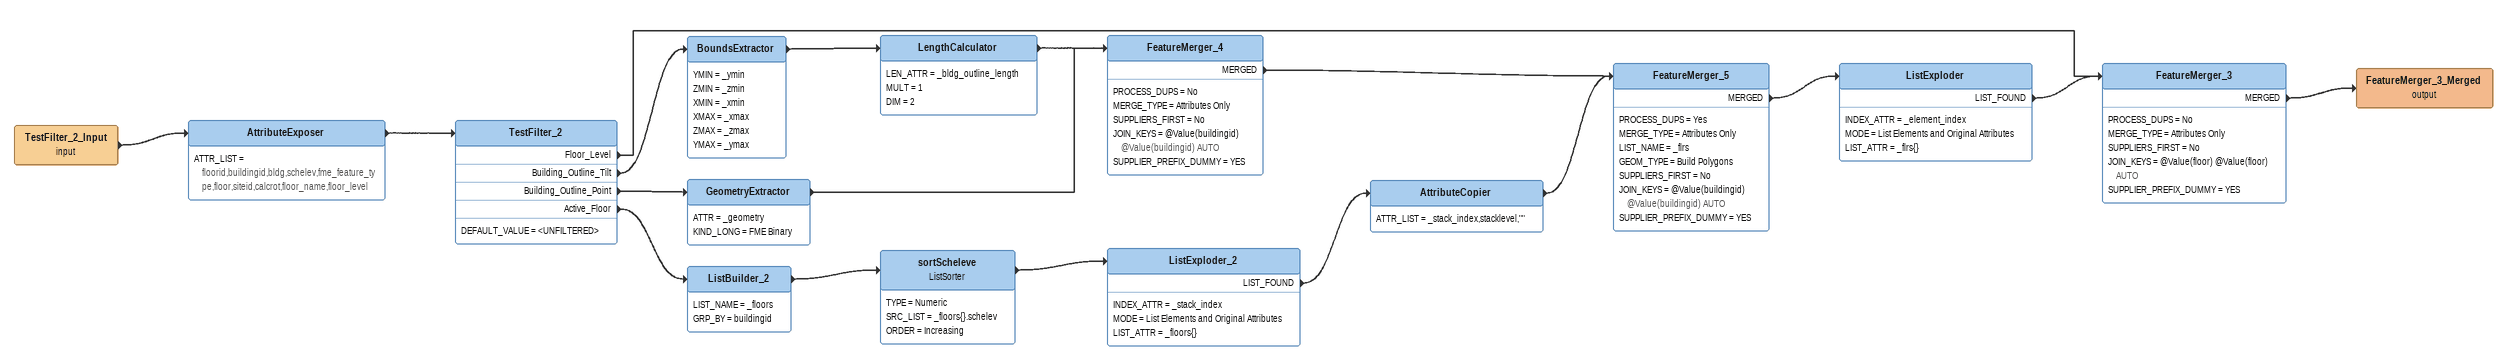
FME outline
TestFilter_2_Input (input)
    -> AttributeExposer
AttributeExposer
    ATTR_LIST = floorid,buildingid,bldg,schelev,fme_feature_type,floor,siteid,calcrot,floor_name,floor_level
    -> TestFilter_2
TestFilter_2
    DEFAULT_VALUE = <UNFILTERED>
    Floor_Level -> FeatureMerger_3
    Building_Outline_Tilt -> BoundsExtractor
    Building_Outline_Point -> GeometryExtractor
    Active_Floor -> ListBuilder_2
BoundsExtractor
    YMIN = _ymin
    ZMIN = _zmin
    XMIN = _xmin
    XMAX = _xmax
    ZMAX = _zmax
    YMAX = _ymax
    -> LengthCalculator
LengthCalculator
    LEN_ATTR = _bldg_outline_length
    MULT = 1
    DIM = 2
    -> FeatureMerger_4
GeometryExtractor
    ATTR = _geometry
    KIND_LONG = FME Binary
    -> FeatureMerger_4
FeatureMerger_4
    PROCESS_DUPS = No
    MERGE_TYPE = Attributes Only
    SUPPLIERS_FIRST = No
    JOIN_KEYS = @Value(buildingid) @Value(buildingid) AUTO
    SUPPLIER_PREFIX_DUMMY = YES
    MERGED -> FeatureMerger_5
ListBuilder_2
    LIST_NAME = _floors
    GRP_BY = buildingid
    -> sortScheleve
sortScheleve: ListSorter
    TYPE = Numeric
    SRC_LIST = _floors{}.schelev
    ORDER = Increasing
    -> ListExploder_2
ListExploder_2
    INDEX_ATTR = _stack_index
    MODE = List Elements and Original Attributes
    LIST_ATTR = _floors{}
    LIST_FOUND -> AttributeCopier
AttributeCopier
    ATTR_LIST = _stack_index,stacklevel,""
    -> FeatureMerger_5
FeatureMerger_5
    PROCESS_DUPS = Yes
    MERGE_TYPE = Attributes Only
    LIST_NAME = _flrs
    GEOM_TYPE = Build Polygons
    SUPPLIERS_FIRST = No
    JOIN_KEYS = @Value(buildingid) @Value(buildingid) AUTO
    SUPPLIER_PREFIX_DUMMY = YES
    MERGED -> ListExploder
ListExploder
    INDEX_ATTR = _element_index
    MODE = List Elements and Original Attributes
    LIST_ATTR = _flrs{}
    LIST_FOUND -> FeatureMerger_3
FeatureMerger_3
    PROCESS_DUPS = No
    MERGE_TYPE = Attributes Only
    SUPPLIERS_FIRST = No
    JOIN_KEYS = @Value(floor) @Value(floor) AUTO
    SUPPLIER_PREFIX_DUMMY = YES
    MERGED -> FeatureMerger_3_Merged (output)
FeatureMerger_3_Merged (output)
